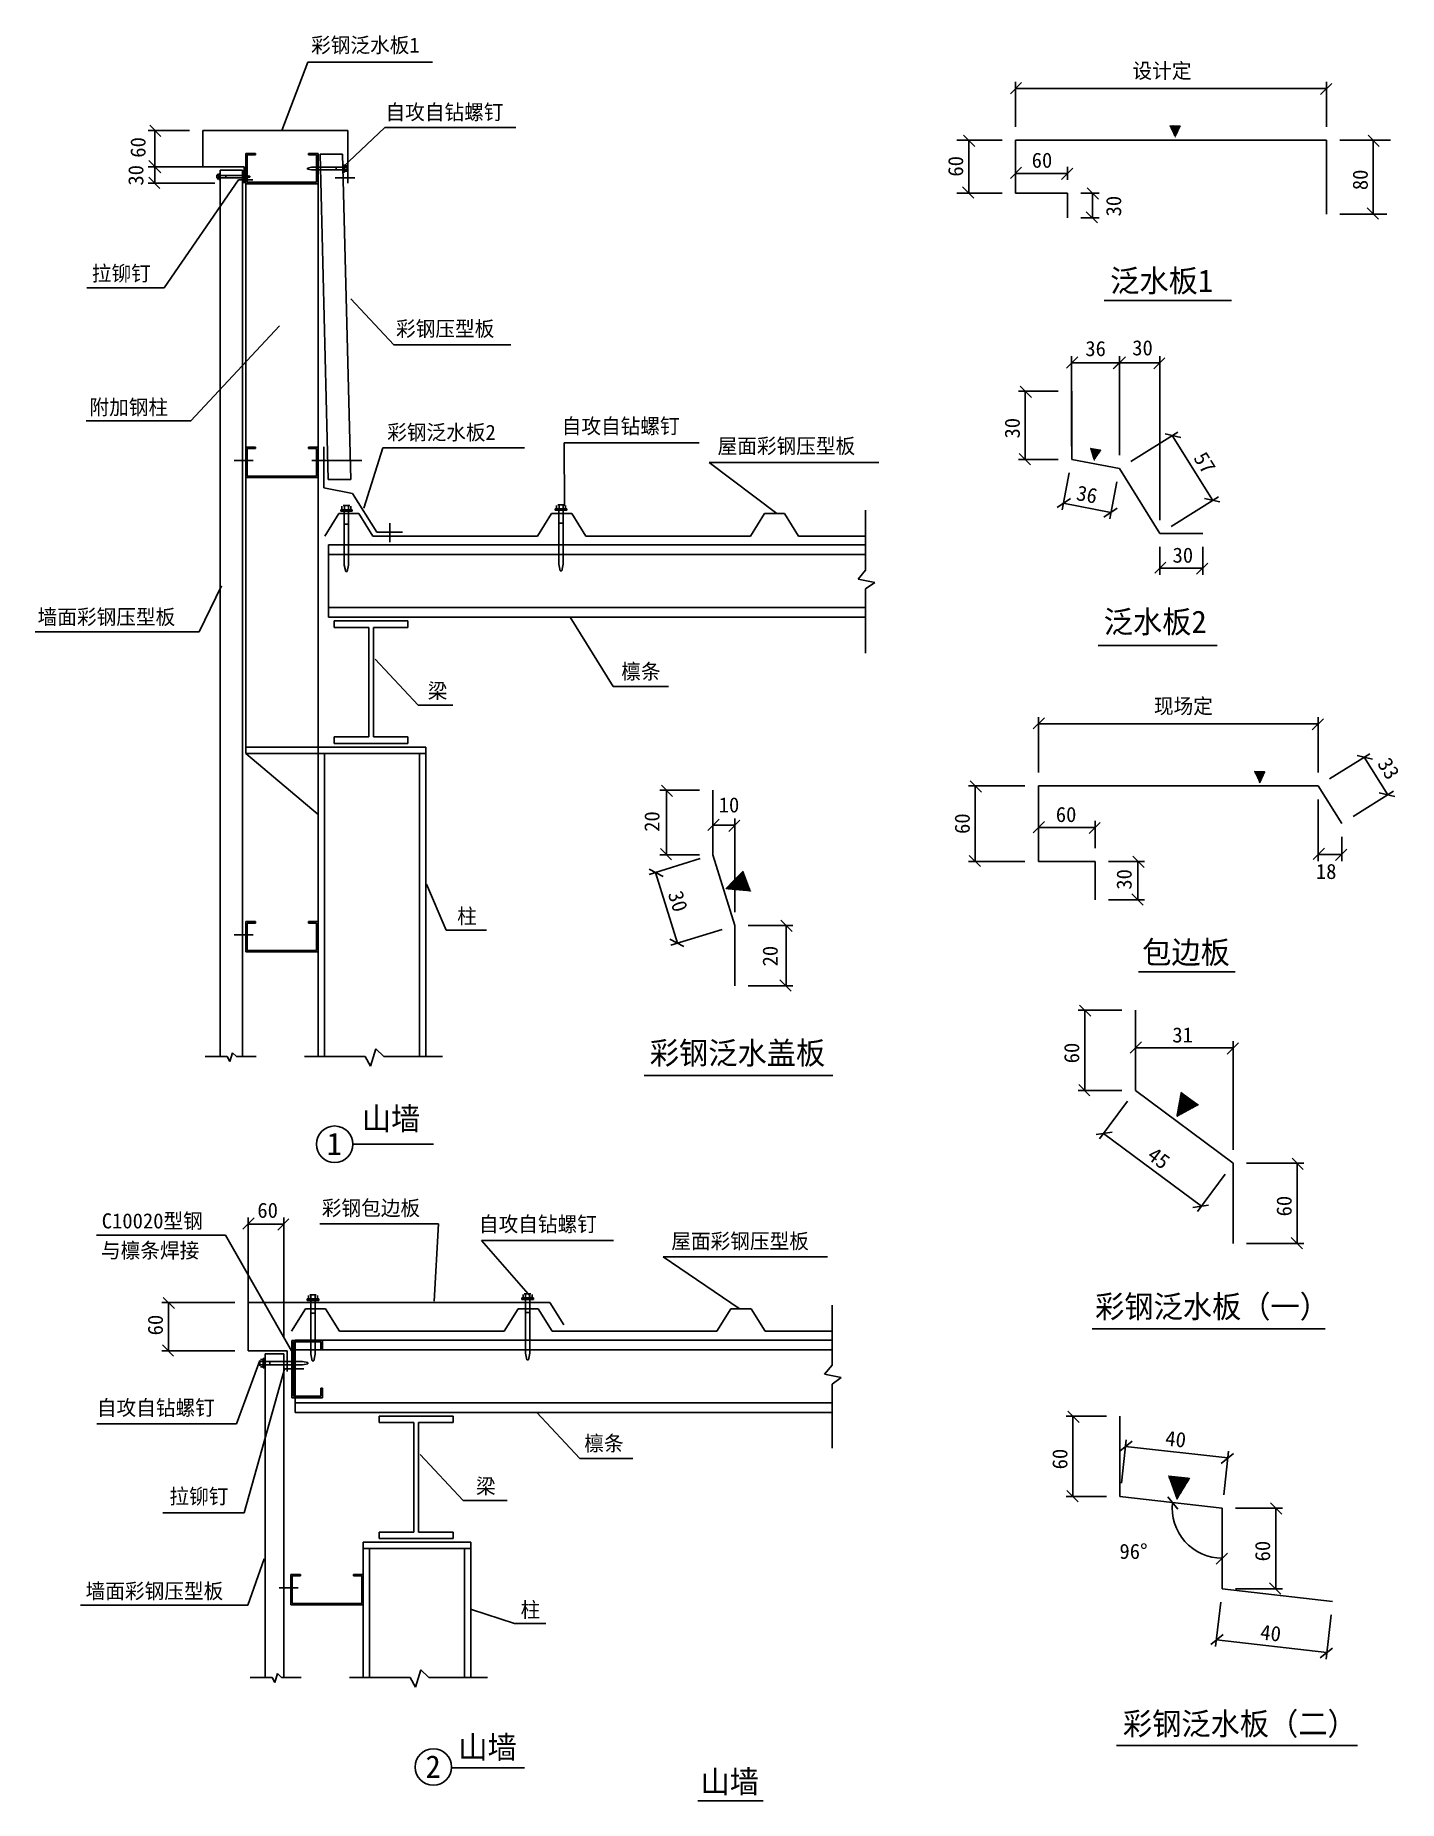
# Model space of a CAD drawing. Header units: metres. Extents: x 64 to 1083, y -13 to 1306.
import ezdxf

# ---------------------------------------------------------------- set-up
doc = ezdxf.new("R2010")
doc.units = ezdxf.units.M
doc.layers.add('_TCH_MASK', color=7, linetype='Continuous')

# ---------------------------------------------------------------- blocks, each defined once
blk = doc.blocks.new('_ARCHTICK')
at = {"color": 6, "linetype": 'ByBlock'}
blk.add_lwpolyline([(-0.65, -0.65), (0.55, 0.55)], dxfattribs=at)

msp = doc.modelspace()

# ---------------------------------------------------------------- hatches: boundary and pattern name
at = {"layer": '_TCH_MASK'}
h = msp.add_hatch(dxfattribs=at)
h.set_pattern_fill('SOLID')
h.paths.add_polyline_path([(915.59, 1230.33), (911.6, 1238.73), (919.61, 1238.72)])
h = msp.add_hatch(dxfattribs=at)
h.set_pattern_fill('SOLID')
h.paths.add_polyline_path([(854.99, 988.84), (852.35, 997.76), (860.25, 996.51)])
h = msp.add_hatch(dxfattribs=at)
h.set_pattern_fill('SOLID')
h.paths.add_polyline_path([(978.88, 747.92), (974.89, 756.32), (982.89, 756.31)])
h = msp.add_hatch(dxfattribs=at)
h.set_pattern_fill('SOLID')
h.paths.add_polyline_path([(579.88, 668.71), (592.85, 682.06), (598.42, 667.05)])
h = msp.add_hatch(dxfattribs=at)
h.set_pattern_fill('SOLID')
h.paths.add_polyline_path([(916.79, 498.52), (920.13, 516.82), (933.11, 507.45)])
h = msp.add_hatch(dxfattribs=at)
h.set_pattern_fill('SOLID')
h.paths.add_polyline_path([(916.92, 212.55), (910.67, 230.08), (926.6, 228.44)])

# ---------------------------------------------------------------- linework, layer by layer
for p, q in [((862.6, 1108.13), (957.8, 1108.13)), ((858.19, 850.53), (947.03, 850.53)), ((888.15, 606.7), (960.51, 606.7)), ((518.79, 529.16), (659.99, 529.16)), ((301.33, 477.85), (361.47, 477.85)), ((853.7, 339.88), (1027.87, 339.88)), ((871.9, 28.69), (1052.03, 28.69)), ((375.04, 12.14), (429.43, 12.14)), ((558.93, -12.52), (607.72, -12.52))]:
    msp.add_line(p, q)
for p, q in [((248.13, 1235.29), (267.6, 1286.21)), ((360.82, 1286.21), (267.6, 1286.21)), ((796.4, 1237.94), (796.4, 1271.56)), ((796.4, 1266.56), (1028.8, 1266.56)), ((1028.8, 1237.94), (1028.8, 1271.56)), ((179.24, 1235.29), (148.28, 1235.29)), ((153.28, 1208.2), (153.28, 1235.29)), ((189.24, 1208.2), (189.24, 1235.29)), ((189.24, 1235.29), (297.44, 1235.29)), ((293.76, 1207.74), (325.22, 1237.46)), ((297.44, 1235.29), (297.44, 1195.83)), ((325.22, 1237.46), (423.02, 1237.46)), ((786.4, 1227.94), (752.65, 1227.94)), ((761.41, 1227.94), (761.41, 1188.48)), ((796.4, 1188.48), (796.4, 1227.94)), ((796.4, 1227.94), (1028.8, 1227.94)), ((1028.8, 1227.94), (1028.8, 1172.84)), ((1038.8, 1227.94), (1076.46, 1227.94)), ((1063.65, 1227.94), (1063.65, 1172.84)), ((221.27, 1195.44), (221.27, 1218.12)), ((221.27, 1218.12), (228.47, 1218.12)), ((222.35, 1196.52), (222.35, 1217.04)), ((222.35, 1217.04), (228.47, 1217.04)), ((228.47, 1217.04), (228.47, 1218.12)), ((228.47, 1217.04), (228.47, 1217.04)), ((268.07, 1217.04), (268.07, 1218.12)), ((268.07, 1218.12), (275.27, 1218.12)), ((268.07, 1217.04), (268.07, 1217.04)), ((268.07, 1217.04), (274.19, 1217.04)), ((274.19, 1217.04), (274.19, 1196.52)), ((275.27, 1218.12), (275.27, 1195.44)), ((282.87, 974.59), (276.71, 1217.61)), ((276.71, 1217.61), (293.51, 1217.61)), ((299.67, 974.59), (293.51, 1217.61)), ((179.24, 1208.2), (148.28, 1208.2)), ((198.18, 1208.2), (148.28, 1208.2)), ((153.28, 1208.2), (153.28, 1195.82)), ((219.99, 1208.2), (189.24, 1208.2)), ((199.52, 1199.55), (199.52, 1201.98)), ((199.76, 1202.45), (201.03, 1202.45)), ((199.76, 1201.52), (201.03, 1201.52)), ((201.57, 1202.92), (201.03, 1202.92)), ((201.03, 1198.6), (201.03, 1202.92)), ((201.57, 1198.6), (201.57, 1202.92)), ((221.7, 1201.57), (201.57, 1201.57)), ((202.01, 543.36), (202.01, 1205.65)), ((218.81, 1205.65), (202.01, 1205.65)), ((206.41, 1199.95), (206.41, 1201.57)), ((218.81, 543.36), (218.81, 1205.65)), ((219.99, 1195.82), (219.99, 1208.2)), ((224.17, 1201.05), (221.7, 1201.57)), ((224.17, 1200.48), (221.7, 1199.95)), ((224.17, 1200.48), (224.17, 1201.05)), ((267.35, 1207.11), (270.31, 1207.74)), ((267.35, 1206.42), (267.35, 1207.11)), ((267.35, 1206.42), (270.31, 1205.79)), ((270.31, 1207.74), (294.47, 1207.74)), ((270.31, 1205.79), (294.47, 1205.79)), ((288.67, 1205.79), (288.67, 1207.74)), ((294.47, 1204.17), (294.47, 1209.36)), ((294.47, 1209.36), (295.12, 1209.36)), ((294.47, 1204.17), (295.12, 1204.17)), ((295.12, 1204.17), (295.12, 1209.36)), ((296.65, 1208.78), (295.12, 1208.78)), ((296.65, 1207.67), (295.12, 1207.67)), ((296.65, 1205.86), (295.12, 1205.86)), ((296.65, 1204.75), (295.12, 1204.75)), ((296.93, 1205.3), (296.93, 1208.23)), ((796.4, 1198.48), (796.4, 1208.2)), ((835.24, 1203.2), (796.4, 1203.2)), ((835.24, 1198.48), (835.24, 1208.2)), ((198.18, 1195.82), (148.28, 1195.82)), ((160.18, 1117.77), (215.9, 1198.32)), ((199.76, 1200.01), (201.03, 1200.01)), ((199.76, 1199.08), (201.03, 1199.08)), ((201.57, 1198.6), (201.03, 1198.6)), ((221.7, 1199.95), (201.57, 1199.95)), ((215.9, 1198.32), (226.63, 1198.32)), ((221.27, 774.65), (221.27, 1195.44)), ((275.27, 1195.44), (221.27, 1195.44)), ((274.19, 1196.52), (222.35, 1196.52)), ((275.27, 1195.44), (275.27, 769.85)), ((288.06, 1199.85), (302.7, 1199.85)), ((786.4, 1188.48), (752.65, 1188.48)), ((835.18, 1188.48), (796.4, 1188.48)), ((835.18, 1169.98), (835.18, 1188.48)), ((845.18, 1188.48), (858.79, 1188.48)), ((853.79, 1188.48), (853.79, 1169.98)), ((845.18, 1169.98), (858.79, 1169.98)), ((1038.8, 1172.84), (1073.89, 1172.84)), ((160.18, 1117.77), (102.48, 1117.77)), ((331.86, 1075.06), (299.67, 1109.48)), ((180.19, 1018.44), (246.41, 1089.25)), ((419.26, 1075.06), (331.86, 1075.06)), ((838.33, 999.35), (838.33, 1066.62)), ((874.01, 1061.62), (838.33, 1061.62)), ((874.01, 992.63), (874.01, 1066.62)), ((874.01, 992.63), (874.01, 1066.62)), ((874.01, 1061.62), (904.21, 1061.62)), ((904.21, 944.2), (904.21, 1066.62)), ((828.34, 1040.39), (798.67, 1040.39)), ((803.67, 1040.39), (803.67, 989.41)), ((838.34, 1040.39), (838.34, 989.41)), ((180.19, 1018.44), (101.94, 1018.44)), ((882.44, 987.9), (917.76, 1009.97)), ((913.52, 1007.32), (943.77, 958.93)), ((221.27, 976.02), (221.27, 998.7)), ((221.27, 998.7), (228.47, 998.7)), ((222.35, 977.1), (222.35, 997.62)), ((222.35, 997.62), (228.47, 997.62)), ((228.47, 997.62), (228.47, 998.7)), ((228.47, 997.62), (228.47, 997.62)), ((268.07, 998.7), (275.27, 998.7)), ((268.07, 997.62), (268.07, 998.7)), ((268.07, 997.62), (274.19, 997.62)), ((268.07, 997.62), (268.07, 997.62)), ((274.19, 997.62), (274.19, 977.1)), ((275.27, 998.7), (275.27, 976.02)), ((279.66, 998.8), (279.66, 968.22)), ((309.35, 953.05), (323.67, 998.19)), ((429.54, 998.19), (323.67, 998.19)), ((459.05, 1001.83), (459.29, 954.85)), ((459.05, 1001.83), (560.06, 1001.83)), ((828.34, 989.41), (798.67, 989.41)), ((838.34, 989.41), (873.96, 982.6)), ((212.49, 988.7), (226.79, 988.7)), ((275.27, 976.02), (221.27, 976.02)), ((274.19, 977.1), (222.35, 977.1)), ((270.58, 988.7), (307.83, 988.7)), ((567.41, 987.12), (694.14, 987.12)), ((567.41, 987.12), (618.02, 949.01)), ((836.46, 979.59), (831.16, 951.85)), ((873.96, 982.6), (904.21, 934.2)), ((279.66, 968.22), (301.04, 964.13)), ((282.87, 974.59), (299.67, 974.59)), ((301.04, 964.13), (319.18, 935.09)), ((872.08, 972.77), (866.78, 945.03)), ((300.79, 951.95), (292.15, 951.95)), ((292.15, 950.87), (292.15, 951.95)), ((300.79, 950.87), (292.15, 950.87)), ((293.1, 954.49), (293.1, 951.95)), ((298.9, 954.97), (294.03, 954.97)), ((294.85, 910.6), (294.85, 950.87)), ((294.96, 954.49), (294.96, 951.95)), ((297.98, 954.49), (297.98, 951.95)), ((298.09, 910.6), (298.09, 950.87)), ((299.83, 954.49), (299.83, 951.95)), ((300.79, 950.87), (300.79, 951.95)), ((452.5, 951.56), (452.5, 952.64)), ((461.14, 952.64), (452.5, 952.64)), ((461.14, 951.56), (452.5, 951.56)), ((453.46, 955.18), (453.46, 952.64)), ((459.26, 955.66), (454.38, 955.66)), ((455.2, 911.28), (455.2, 951.56)), ((455.31, 955.18), (455.31, 952.64)), ((458.33, 955.18), (458.33, 952.64)), ((458.44, 911.28), (458.44, 951.56)), ((460.19, 955.18), (460.19, 952.64)), ((461.14, 951.56), (461.14, 952.64)), ((684.4, 951.68), (684.4, 906.72)), ((867.72, 949.94), (832.1, 956.76)), ((912.69, 939.5), (948.01, 961.58)), ((290.79, 949.01), (280.29, 932.21)), ((305.79, 949.01), (290.79, 949.01)), ((298.09, 941.19), (294.85, 941.19)), ((316.29, 932.21), (305.79, 949.01)), ((328.94, 927.66), (328.94, 941.96)), ((449.79, 949.01), (439.29, 932.21)), ((464.79, 949.01), (449.79, 949.01)), ((458.44, 941.88), (455.2, 941.88)), ((475.29, 932.21), (464.79, 949.01)), ((608.79, 949.01), (598.29, 932.21)), ((623.79, 949.01), (608.79, 949.01)), ((634.29, 932.21), (623.79, 949.01)), ((684.4, 925.57), (283.11, 925.57)), ((283.11, 925.57), (283.11, 871.57)), ((439.29, 932.21), (316.29, 932.21)), ((319.18, 935.09), (338.43, 935.09)), ((598.29, 932.21), (475.29, 932.21)), ((684.4, 932.21), (634.29, 932.21)), ((904.21, 934.2), (936.28, 934.2)), ((904.21, 924.2), (904.21, 903.26)), ((936.28, 924.2), (936.28, 903.26)), ((283.11, 918.37), (684.4, 918.37)), ((295.9, 905.67), (294.85, 910.6)), ((297.04, 905.67), (298.09, 910.6)), ((456.25, 906.36), (455.2, 911.28)), ((457.39, 906.36), (458.44, 911.28)), ((295.9, 905.67), (297.04, 905.67)), ((456.25, 906.36), (457.39, 906.36)), ((684.4, 906.72), (678.72, 900.13)), ((678.72, 900.13), (691.21, 897.63)), ((691.21, 897.63), (684.4, 892.72)), ((936.28, 908.26), (904.21, 908.26)), ((186.41, 860.65), (203.03, 895.07)), ((684.4, 892.72), (684.4, 844.82)), ((283.11, 878.77), (684.4, 878.77)), ((684.4, 871.57), (283.11, 871.57)), ((495.83, 819.8), (463.64, 871.57)), ((186.41, 860.65), (63.97, 860.65)), ((287.3, 868.82), (287.3, 864.02)), ((342.43, 868.82), (287.3, 868.82)), ((313.07, 864.02), (287.3, 864.02)), ((313.07, 864.02), (313.07, 782.18)), ((316.67, 864.02), (316.67, 782.18)), ((342.43, 864.02), (316.67, 864.02)), ((342.43, 868.82), (342.43, 864.02)), ((350.01, 805.79), (317.82, 840.21)), ((495.83, 819.8), (537.04, 819.8)), ((350.01, 805.79), (375.94, 805.79)), ((813.43, 755.53), (813.43, 796.96)), ((813.43, 791.96), (1022.59, 791.96)), ((1022.59, 755.53), (1022.59, 796.96)), ((287.3, 782.18), (287.3, 777.38)), ((313.07, 782.18), (287.3, 782.18)), ((342.43, 782.18), (316.67, 782.18)), ((342.43, 782.18), (342.43, 777.38)), ((221.27, 774.65), (355.74, 774.65)), ((221.27, 774.65), (221.27, 769.85)), ((221.27, 769.85), (275.27, 724.29)), ((221.27, 769.85), (355.74, 769.85)), ((275.27, 543.46), (275.27, 769.85)), ((280.07, 543.46), (280.07, 769.85)), ((342.43, 777.38), (287.3, 777.38)), ((350.94, 543.46), (350.94, 769.85)), ((355.74, 543.46), (355.74, 774.65)), ((1031.07, 750.83), (1061.2, 769.66)), ((1074.46, 739.01), (1056.96, 767.01)), ((560.32, 742.31), (530.6, 742.31)), ((535.6, 742.31), (535.6, 694.2)), ((570.32, 694.2), (570.32, 742.31)), ((803.43, 745.53), (761.34, 745.53)), ((766.34, 745.53), (766.34, 689.15)), ((1022.59, 745.53), (813.43, 745.53)), ((813.43, 745.53), (813.43, 689.15)), ((1040.09, 717.53), (1022.59, 745.53)), ((1048.57, 722.83), (1078.7, 741.66)), ((1022.59, 735.53), (1022.59, 689.46)), ((570.32, 704.2), (570.32, 721.17)), ((570.32, 716.17), (586.65, 716.17)), ((586.65, 651.39), (586.65, 721.17)), ((813.43, 699.15), (813.43, 719.47)), ((813.43, 714.47), (855.86, 714.47)), ((855.86, 699.15), (855.86, 719.47)), ((1040.09, 707.53), (1040.09, 689.46)), ((560.76, 691.24), (522.59, 679.44)), ((560.32, 694.2), (530.6, 694.2)), ((586.65, 641.39), (570.32, 694.2)), ((803.43, 689.15), (761.34, 689.15)), ((813.43, 689.15), (855.86, 689.15)), ((855.86, 689.15), (855.86, 660.4)), ((865.86, 689.15), (892.88, 689.15)), ((887.88, 660.4), (887.88, 689.15)), ((1040.09, 694.46), (1022.59, 694.46)), ((527.37, 680.92), (543.7, 628.11)), ((371.01, 637.87), (356.24, 672.29)), ((865.86, 660.4), (892.88, 660.4)), ((212.49, 634.24), (226.79, 634.24)), ((221.27, 621.56), (221.27, 644.24)), ((221.27, 644.24), (228.47, 644.24)), ((222.35, 622.64), (222.35, 643.16)), ((222.35, 643.16), (228.47, 643.16)), ((228.47, 643.16), (228.47, 644.24)), ((228.47, 643.16), (228.47, 643.16)), ((268.07, 644.24), (275.27, 644.24)), ((268.07, 643.16), (268.07, 644.24)), ((268.07, 643.16), (274.19, 643.16)), ((268.07, 643.16), (268.07, 643.16)), ((274.19, 643.16), (274.19, 622.64)), ((275.27, 644.24), (275.27, 621.56)), ((371.01, 637.87), (401.18, 637.87)), ((577.1, 638.44), (538.93, 626.63)), ((586.65, 596.22), (586.65, 641.39)), ((596.65, 641.39), (629.95, 641.39)), ((624.95, 596.22), (624.95, 641.39)), ((275.27, 621.56), (221.27, 621.56)), ((274.19, 622.64), (222.35, 622.64)), ((596.65, 596.22), (629.95, 596.22)), ((875.93, 578), (843.12, 578)), ((848.12, 578), (848.12, 518)), ((885.93, 518), (885.93, 578)), ((885.93, 528), (885.93, 554.83)), ((959.05, 473.64), (959.05, 554.83)), ((207.35, 543.36), (190.88, 543.36)), ((209.34, 539.74), (207.35, 543.36)), ((211.34, 546.23), (209.34, 539.74)), ((214.32, 543.36), (211.34, 546.23)), ((228.97, 543.36), (214.32, 543.36)), ((310.39, 543.46), (265.01, 543.46)), ((314.37, 536.22), (310.39, 543.46)), ((318.36, 549.19), (314.37, 536.22)), ((324.33, 543.46), (318.36, 549.19)), ((368.33, 543.46), (324.33, 543.46)), ((885.93, 549.83), (959.05, 549.83)), ((875.93, 518), (843.12, 518)), ((959.05, 463.64), (885.93, 518)), ((879.97, 509.98), (859.16, 481.99)), ((862.14, 486), (935.26, 431.64)), ((959.05, 403.64), (959.05, 463.64)), ((969.05, 463.64), (1011.84, 463.64)), ((1006.84, 403.64), (1006.84, 463.64)), ((953.08, 455.61), (932.27, 427.63)), ((222.94, 333.54), (222.94, 423.27)), ((249.63, 333.54), (249.63, 423.27)), ((206.12, 410.04), (109.71, 410.04)), ((206.12, 410.04), (256.28, 321.78)), ((222.94, 418.27), (249.63, 418.27)), ((276.47, 418.34), (365.21, 418.34)), ((365.21, 418.34), (362.08, 360.57)), ((397.26, 406.01), (496.12, 406.01)), ((397.26, 406.01), (433.93, 364.19)), ((969.05, 403.64), (1011.84, 403.64)), ((533, 393.85), (655.99, 393.85)), ((533, 393.85), (589.79, 355.28)), ((212.94, 359.67), (158.44, 359.67)), ((163.44, 359.67), (163.44, 323.54)), ((448.49, 359.67), (222.94, 359.67)), ((222.94, 359.67), (222.94, 323.54)), ((275.77, 362.35), (267.13, 362.35)), ((267.13, 361.27), (267.13, 362.35)), ((275.77, 361.27), (267.13, 361.27)), ((268.09, 364.89), (268.09, 362.35)), ((273.89, 365.37), (269.02, 365.37)), ((269.83, 321), (269.83, 361.27)), ((269.94, 364.89), (269.94, 362.35)), ((272.96, 364.89), (272.96, 362.35)), ((273.07, 321), (273.07, 361.27)), ((274.82, 364.89), (274.82, 362.35)), ((275.77, 361.27), (275.77, 362.35)), ((427.49, 361.96), (427.49, 363.04)), ((436.13, 363.04), (427.49, 363.04)), ((436.13, 361.96), (427.49, 361.96)), ((428.44, 365.58), (428.44, 363.04)), ((434.24, 366.06), (429.37, 366.06)), ((430.18, 321.69), (430.19, 361.96)), ((430.3, 365.58), (430.3, 363.04)), ((433.31, 365.58), (433.31, 363.04)), ((433.42, 321.69), (433.43, 361.96)), ((435.17, 365.58), (435.17, 363.04)), ((436.13, 361.96), (436.13, 363.04)), ((458.99, 342.87), (448.49, 359.67)), ((659.38, 357.7), (659.38, 312.74)), ((265.78, 355.02), (255.28, 338.22)), ((280.78, 355.02), (265.78, 355.02)), ((273.07, 351.59), (269.83, 351.59)), ((291.28, 338.22), (280.78, 355.02)), ((424.78, 355.02), (414.28, 338.22)), ((439.78, 355.02), (424.78, 355.02)), ((433.43, 352.28), (430.19, 352.28)), ((450.28, 338.22), (439.78, 355.02)), ((583.78, 355.02), (573.28, 338.22)), ((598.78, 355.02), (583.78, 355.02)), ((609.28, 338.22), (598.78, 355.02)), ((255.77, 288.53), (255.77, 331.39)), ((255.77, 331.39), (278.45, 331.39)), ((256.85, 289.61), (256.85, 330.31)), ((256.85, 330.31), (277.37, 330.31)), ((258.09, 331.59), (659.38, 331.59)), ((258.09, 331.59), (258.09, 277.59)), ((277.37, 330.31), (277.37, 324.19)), ((278.45, 331.39), (278.45, 324.19)), ((414.28, 338.22), (291.28, 338.22)), ((573.28, 338.22), (450.28, 338.22)), ((659.38, 338.22), (609.28, 338.22)), ((212.94, 323.54), (158.44, 323.54)), ((222.94, 323.54), (252.23, 323.54)), ((232.18, 317), (234.22, 317)), ((235.08, 317.77), (234.22, 317.77)), ((234.22, 317.77), (234.22, 310.86)), ((235.08, 317.77), (235.08, 310.86)), ((235.65, 79.51), (235.65, 321.33)), ((235.65, 321.33), (249.63, 321.33)), ((249.63, 79.51), (249.63, 321.33)), ((252.23, 323.54), (252.23, 308.2)), ((258.09, 324.39), (659.38, 324.39)), ((270.88, 316.07), (269.83, 321)), ((272.02, 316.07), (273.07, 321)), ((277.37, 324.19), (277.37, 324.19)), ((277.37, 324.19), (278.45, 324.19)), ((431.23, 316.76), (430.18, 321.69)), ((431.23, 316.76), (432.38, 316.76)), ((432.38, 316.76), (433.42, 321.69)), ((214.41, 269.07), (231.8, 316.26)), ((220.12, 202.63), (250.44, 310.81)), ((231.8, 316.26), (231.8, 312.36)), ((232.18, 315.52), (234.22, 315.52)), ((232.18, 313.11), (234.22, 313.11)), ((232.18, 311.62), (234.22, 311.62)), ((235.08, 310.86), (234.22, 310.86)), ((263.6, 315.61), (235.08, 315.61)), ((263.6, 313.02), (235.08, 313.02)), ((239.12, 315.61), (239.12, 313.02)), ((249.98, 310.13), (264.59, 310.13)), ((267.54, 314.77), (263.6, 315.61)), ((267.54, 313.86), (263.6, 313.02)), ((267.54, 313.86), (267.54, 314.77)), ((270.88, 316.07), (272.02, 316.07)), ((659.38, 312.74), (653.7, 306.15)), ((653.7, 306.15), (666.19, 303.65)), ((666.19, 303.65), (659.38, 298.74)), ((277.37, 295.73), (277.37, 295.73)), ((277.37, 295.73), (278.45, 295.73)), ((277.37, 295.73), (277.37, 289.61)), ((278.45, 295.73), (278.45, 288.53)), ((659.38, 298.74), (659.38, 250.84)), ((278.45, 288.53), (255.77, 288.53)), ((277.37, 289.61), (256.85, 289.61)), ((258.09, 284.79), (659.38, 284.79)), ((258.09, 277.59), (659.38, 277.59)), ((470.81, 243.17), (438.62, 277.59)), ((109.95, 269.07), (214.41, 269.07)), ((320.94, 274.84), (320.94, 270.04)), ((376.08, 274.84), (320.94, 274.84)), ((346.71, 270.04), (320.94, 270.04)), ((346.71, 270.04), (346.71, 188.2)), ((376.08, 270.04), (350.31, 270.04)), ((350.31, 270.04), (350.31, 188.2)), ((376.08, 274.84), (376.08, 270.04)), ((864.39, 274.66), (834.31, 274.66)), ((839.31, 274.66), (839.31, 214.66)), ((874.39, 214.66), (874.39, 274.66)), ((875.5, 224.59), (879.12, 257.03)), ((955.04, 243.52), (878.57, 252.06)), ((383.65, 211.81), (351.46, 246.23)), ((470.81, 243.17), (510.53, 243.17)), ((951.97, 216.05), (955.59, 248.49)), ((383.65, 211.81), (416.48, 211.81)), ((864.39, 214.66), (834.31, 214.66)), ((950.86, 206.12), (874.39, 214.66)), ((220.12, 202.63), (159.26, 202.63)), ((950.86, 145.69), (950.86, 206.12)), ((960.86, 206.12), (995.77, 206.12)), ((990.77, 206.12), (990.77, 145.69)), ((346.71, 188.2), (320.94, 188.2)), ((320.94, 188.2), (320.94, 183.4)), ((376.08, 188.2), (350.31, 188.2)), ((376.08, 188.2), (376.08, 183.4)), ((308.91, 79.61), (308.91, 180.66)), ((308.91, 180.66), (389.38, 180.66)), ((308.91, 175.86), (389.38, 175.86)), ((313.71, 79.61), (313.71, 175.86)), ((376.08, 183.4), (320.94, 183.4)), ((384.58, 79.61), (384.58, 175.86)), ((389.38, 79.61), (389.38, 180.66)), ((222.69, 133.62), (235.1, 168.04)), ((246.13, 146.45), (260.43, 146.45)), ((254.91, 156.46), (262.11, 156.46)), ((254.91, 133.78), (254.91, 156.46)), ((255.99, 155.38), (262.11, 155.38)), ((255.99, 134.86), (255.99, 155.38)), ((262.11, 155.38), (262.11, 156.46)), ((262.11, 155.38), (262.11, 155.38)), ((301.71, 156.46), (308.91, 156.46)), ((301.71, 155.38), (301.71, 156.46)), ((301.71, 155.38), (307.83, 155.38)), ((301.71, 155.38), (301.71, 155.38)), ((307.83, 155.38), (307.83, 134.86)), ((308.91, 156.46), (308.91, 133.78)), ((1033.34, 136.19), (950.86, 145.69)), ((960.86, 145.69), (995.77, 145.69)), ((222.69, 133.62), (97.64, 133.62)), ((308.91, 133.78), (254.91, 133.78)), ((307.83, 134.86), (255.99, 134.86)), ((949.72, 135.75), (945.91, 102.67)), ((422.07, 119.87), (389.88, 130.35)), ((422.07, 119.87), (445.53, 119.87)), ((1032.2, 126.26), (1028.39, 93.17)), ((1028.96, 98.14), (946.48, 107.64)), ((241, 79.51), (224.52, 79.51)), ((242.99, 75.89), (241, 79.51)), ((244.98, 82.38), (242.99, 75.89)), ((247.97, 79.51), (244.98, 82.38)), ((262.61, 79.51), (247.97, 79.51)), ((344.03, 79.61), (298.65, 79.61)), ((348.01, 72.37), (344.03, 79.61)), ((352, 85.34), (348.01, 72.37)), ((357.97, 79.61), (352, 85.34)), ((401.97, 79.61), (357.97, 79.61))]:
    msp.add_line(p, q, dxfattribs=at)
for centre in [(287.64, 477.91), (361.44, 12.65)]:
    msp.add_circle(centre, 13.63, dxfattribs=at)
msp.add_arc((950.86, 206.12), 37.46, 173.63, 270, dxfattribs=at)

# ---------------------------------------------------------------- block references
at = {"layer": '_TCH_MASK', "xscale": 7, "yscale": 7, "zscale": 7}
for p, rotation in [((796.4, 1266.56), 180), ((153.28, 1235.29), 90), ((761.41, 1227.94), 90), ((1063.65, 1227.94), 90), ((153.28, 1208.2), 270), ((153.28, 1195.82), 270), ((153.28, 1208.2), 90), ((796.4, 1203.2), 180), ((761.41, 1188.48), 270), ((853.79, 1188.48), 90), ((853.79, 1169.98), 270), ((1063.65, 1172.84), 270), ((838.33, 1061.62), 180), ((874.01, 1061.62), 180), ((803.67, 1040.39), 90), ((913.52, 1007.32), 122.01), ((803.67, 989.41), 270), ((943.77, 958.93), 302.01), ((832.1, 956.76), 169.17), ((867.72, 949.94), 349.17), ((904.21, 908.26), 180), ((813.43, 791.96), 180), ((1056.96, 767.01), 122.01), ((535.6, 742.31), 90), ((766.34, 745.53), 90), ((1074.46, 739.01), 302.01), ((570.32, 716.17), 180), ((813.43, 714.47), 180), ((1022.59, 694.46), 180), ((527.37, 680.92), 107.19), ((535.6, 694.2), 270), ((766.34, 689.15), 270), ((887.88, 689.15), 90), ((887.88, 660.4), 270), ((543.7, 628.11), 287.19), ((624.95, 641.39), 90), ((624.95, 596.22), 270), ((848.12, 578), 90), ((885.93, 549.83), 180), ((848.12, 518), 270), ((862.14, 486), 143.37), ((1006.84, 463.64), 90), ((935.26, 431.64), 323.37), ((222.94, 418.27), 180), ((1006.84, 403.64), 270), ((163.44, 359.67), 90), ((163.44, 323.54), 270), ((839.31, 274.66), 90), ((878.57, 252.06), 173.63), ((955.04, 243.52), 353.63), ((839.31, 214.66), 270), ((913.63, 210.27), 83.63), ((990.77, 206.12), 90), ((950.86, 168.65), 360), ((990.77, 145.69), 270), ((946.48, 107.64), 173.43), ((1028.96, 98.14), 353.43)]:
    msp.add_blockref('_ARCHTICK', p, dxfattribs=dict(at, rotation=rotation))
for p in [(1028.8, 1266.56), (835.24, 1203.2), (874.01, 1061.62), (904.21, 1061.62), (936.28, 908.26), (1022.59, 791.96), (586.65, 716.17), (855.86, 714.47), (1040.09, 694.46), (959.05, 549.83), (249.63, 418.27)]:
    msp.add_blockref('_ARCHTICK', p, dxfattribs=at)

# ---------------------------------------------------------------- texts
for s, p in [('设计定', (883.79, 1274.2)), ('60', (808.47, 1207.39)), ('36', (848.54, 1066.68)), ('30', (883.59, 1067.23)), ('30', (913.73, 912.34)), ('现场定', (899.78, 799.57)), ('10', (574.61, 725.77)), ('60', (826.49, 718.62)), ('18', (1020.8, 676.06)), ('31', (913.55, 553.91)), ('60', (229.9, 422.93)), ('96°', (874.05, 168.11))]:
    msp.add_text(s, height=11.3).set_placement(p)
for s, rotation, p in [('60', 90, (146.33, 1214.89)), ('60', 90, (757.26, 1200.77)), ('30', 90, (144.72, 1194.05)), ('80', 90, (1059.58, 1190.66)), ('30', 90, (875.33, 1171.03)), ('30', 90, (799.59, 1005.13)), ('57', 302.01, (928.94, 990.55)), ('36', 349.17, (841.16, 959.25)), ('33', 302.01, (1066.35, 762.14)), ('20', 90, (530.36, 711.28)), ('60', 90, (762.19, 709.7)), ('30', 90, (883.16, 668.05)), ('30', 287.19, (536.54, 665.05)), ('20', 90, (618.68, 610.74)), ('60', 90, (843.97, 538.35)), ('45', 323.37, (893.9, 467.61)), ('60', 90, (1002.69, 423.98)), ('60', 90, (159.29, 335.11)), ('40', 353.63, (907.84, 252.89)), ('60', 90, (835.16, 235)), ('60', 90, (986.62, 166.25)), ('40', 353.43, (978.78, 108.02))]:
    msp.add_text(s, height=11.3, rotation=rotation).set_placement(p)
at = {"layer": '_TCH_MASK'}
for s, height, p in [('彩钢泛水板1', 11.3, (270.03, 1293.39)), ('自攻自钻螺钉', 11.3, (325.63, 1243.32)), ('拉铆钉', 11.3, (106.21, 1122.83)), ('泛水板1', 16.8, (867.1, 1114.58)), ('彩钢压型板', 11.3, (333.5, 1081.49)), ('附加钢柱', 11.3, (104.45, 1022.87)), ('彩钢泛水板2', 11.3, (326.91, 1004.1)), ('自攻自钻螺钉', 11.3, (457.26, 1008.78)), ('屋面彩钢压型板', 11.3, (573.76, 993.91)), ('墙面彩钢压型板', 11.3, (65.7, 866.17)), ('泛水板2', 16.8, (862.3, 859.8)), ('檩条', 11.3, (501.85, 825.44)), ('梁', 11.3, (357.19, 810.91)), ('柱', 11.3, (379.17, 642.68)), ('包边板', 16.8, (891.01, 612.88)), ('彩钢泛水盖板', 16.8, (523.12, 537.65)), ('山墙', 16.8, (307.96, 488.63)), ('1', 16.8, (281.67, 469.83)), ('彩钢包边板', 11.3, (278.03, 424.62)), ('C10020型钢', 11.3, (113.62, 415)), ('自攻自钻螺钉', 11.3, (395.46, 412.6)), ('屋面彩钢压型板', 11.3, (539.16, 399.87)), ('与檩条焊接', 11.3, (113.07, 392.93)), ('彩钢泛水板（一）', 16.8, (855.86, 348.23)), ('自攻自钻螺钉', 11.3, (109.98, 275.4)), ('檩条', 11.3, (474.2, 248.81)), ('梁', 11.3, (393.25, 216.82)), ('拉铆钉', 11.3, (164.21, 209.2)), ('墙面彩钢压型板', 11.3, (101.58, 138.46)), ('柱', 11.3, (426.57, 124.52)), ('彩钢泛水板（二）', 16.8, (876.6, 36.56)), ('山墙', 16.8, (380.06, 19.01)), ('2', 16.8, (355.5, 4.55)), ('山墙', 16.8, (561.03, -6.74))]:
    msp.add_text(s, height=height, dxfattribs=at).set_placement(p)

doc.saveas('drawing.dxf')
